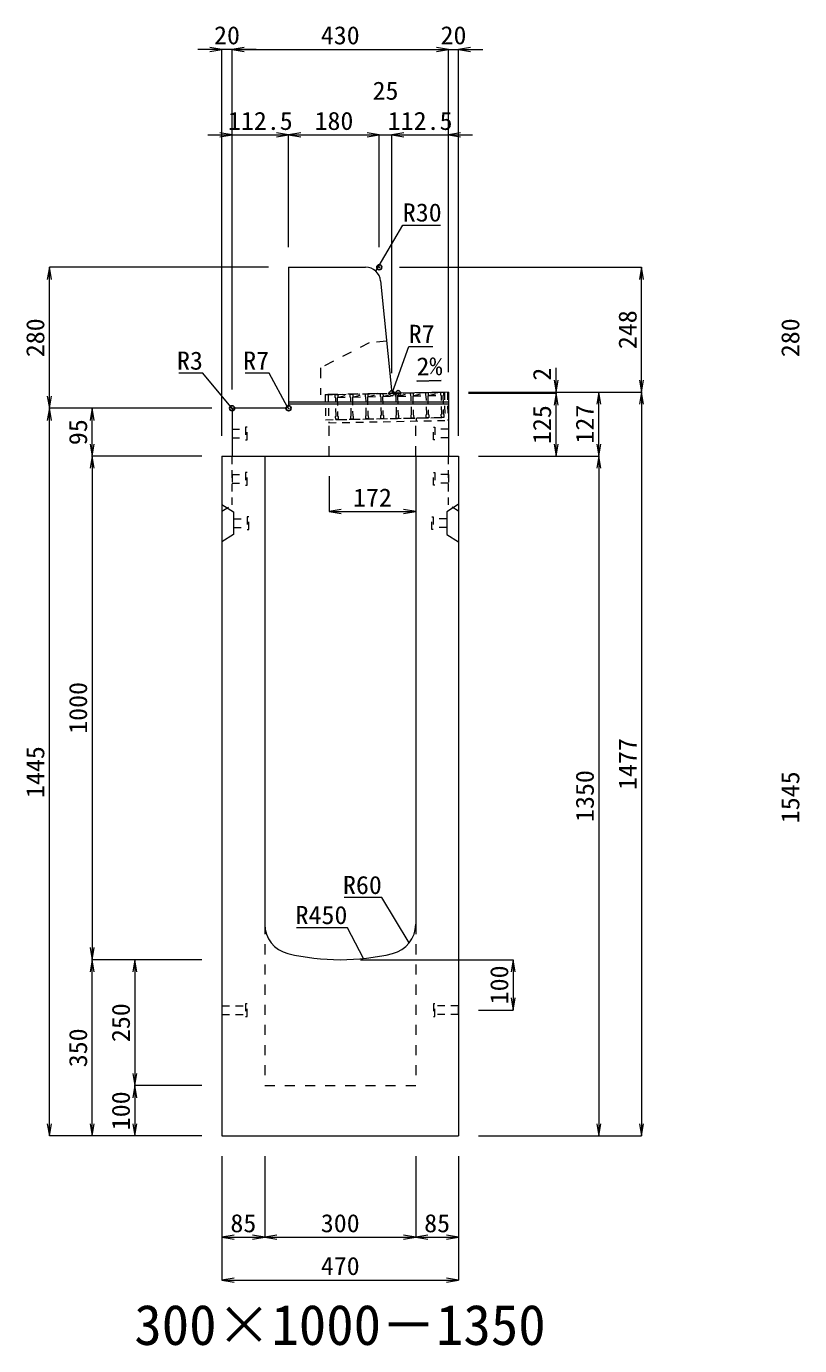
# Model space of a CAD drawing. Units: millimetres at full size; some dimension numbers follow another scale. Extents: x -18734 to 51600, y -18820 to 17820.
# Drawn here: x 21276 to 22813, y 3334 to 5953 of the extents above; entities that cross this region are included whole.
import ezdxf
from ezdxf.enums import TextEntityAlignment as Align

# ---------------------------------------------------------------- set-up
doc = ezdxf.new("R2010")
doc.units = ezdxf.units.MM
doc.header["$LTSCALE"] = 20
doc.header["$PDMODE"] = 32
doc.header["$PDSIZE"] = 10
doc.linetypes.add('USER1', pattern=[2, 1, -1])
doc.linetypes.add('USER2', pattern=[1.35, 0.75, -0.6])
for name, color, linetype, lineweight in [('インサート', 3, 'USER2', 9), ('グレーチング', 7, 'USER2', 5), ('受枠', 3, 'USER2', 9), ('寸法線', 7, 'Continuous', 13), ('引出線', 4, 'Continuous', 13), ('本体', 2, 'Continuous', 13), ('目地', 132, 'Continuous', 5)]:
    doc.layers.add(name, color=color, linetype=linetype, lineweight=lineweight)
doc.layers.add('作業エリア', color=11, linetype='Continuous')
doc.layers.add('文字', color=7, linetype='Continuous')
doc.styles.add('ＭＳ 明朝', font='')
doc.styles.get('ＭＳ 明朝').set_extended_font_data('MS Mincho')

# ---------------------------------------------------------------- blocks, each defined once
blk = doc.blocks.new('open_arrow')
at = {"color": 0, "linetype": 'Continuous', "lineweight": -2}
blk.add_lwpolyline([(7.5, 1.25), (0, 0), (7.5, -1.25)], dxfattribs=at)

msp = doc.modelspace()

# ---------------------------------------------------------------- linework, layer by layer
at = {"layer": 'インサート'}
for p, q in [((21685, 5153.5), (21712, 5153.5)), ((21685, 5153.5), (21685, 5136.5)), ((21685, 5136.5), (21712, 5136.5)), ((21715, 5157.5), (21712, 5157.5)), ((21712, 5157.5), (21712, 5132.5)), ((21715, 5132.5), (21715, 5157.5)), ((22085, 5157.5), (22088, 5157.5)), ((22085, 5132.5), (22085, 5157.5)), ((22088, 5157.5), (22088, 5132.5)), ((22115, 5153.5), (22088, 5153.5)), ((22115, 5136.5), (22088, 5136.5)), ((22115, 5153.5), (22115, 5136.5)), ((21712, 5132.5), (21715, 5132.5)), ((22088, 5132.5), (22085, 5132.5)), ((21685, 5063.5), (21712, 5063.5)), ((21685, 5063.5), (21685, 5046.5)), ((21715, 5067.5), (21712, 5067.5)), ((21712, 5067.5), (21712, 5042.5)), ((21715, 5042.5), (21715, 5067.5)), ((22085, 5067.5), (22088, 5067.5)), ((22085, 5042.5), (22085, 5067.5)), ((22088, 5067.5), (22088, 5042.5)), ((22115, 5063.5), (22088, 5063.5)), ((22115, 5063.5), (22115, 5046.5)), ((21685, 5046.5), (21712, 5046.5)), ((21712, 5042.5), (21715, 5042.5)), ((22088, 5042.5), (22085, 5042.5)), ((22115, 5046.5), (22088, 5046.5)), ((21718.2, 4979.5), (21715.2, 4979.5)), ((21715.2, 4979.5), (21715.2, 4954.5)), ((21718.2, 4954.5), (21718.2, 4979.5)), ((22081.8, 4979.5), (22084.8, 4979.5)), ((22081.8, 4954.5), (22081.8, 4979.5)), ((22084.8, 4979.5), (22084.8, 4954.5)), ((21688.2, 4975.5), (21715.2, 4975.5)), ((21688.2, 4975.5), (21688.2, 4958.5)), ((21688.2, 4958.5), (21715.2, 4958.5)), ((21715.2, 4954.5), (21718.2, 4954.5)), ((22084.8, 4954.5), (22081.8, 4954.5)), ((22111.8, 4975.5), (22084.8, 4975.5)), ((22111.8, 4958.5), (22084.8, 4958.5)), ((22111.8, 4975.5), (22111.8, 4958.5)), ((21665, 4008.5), (21712, 4008.5)), ((21665, 4008.5), (21665, 3991.5)), ((21715, 4012.5), (21712, 4012.5)), ((21712, 4012.5), (21712, 3987.5)), ((21715, 3987.5), (21715, 4012.5)), ((22088, 4012.5), (22085, 4012.5)), ((22085, 4012.5), (22085, 3987.5)), ((22088, 3987.5), (22088, 4012.5)), ((22135, 4008.5), (22088, 4008.5)), ((22135, 3991.5), (22135, 4008.5)), ((21665, 3991.5), (21712, 3991.5)), ((21712, 3987.5), (21715, 3987.5)), ((22085, 3987.5), (22088, 3987.5)), ((22135, 3991.5), (22088, 3991.5))]:
    msp.add_line(p, q, dxfattribs=at)
at = {"layer": 'グレーチング'}
for p, q in [((21889.92, 5222.5), (22104.88, 5226.8)), ((21895.04, 5216.6), (21919.92, 5223.1)), ((21895.04, 5216.6), (21920.04, 5217.1)), ((21925.04, 5217.2), (21949.91, 5223.7)), ((21925.04, 5217.2), (21950.03, 5217.7)), ((21955.03, 5217.8), (21979.91, 5224.3)), ((21955.03, 5217.8), (21980.03, 5218.3)), ((21985.03, 5218.4), (22009.9, 5224.9)), ((21985.03, 5218.4), (22010.02, 5218.9)), ((22015.02, 5219), (22039.89, 5225.5)), ((22015.02, 5219), (22040.01, 5219.5)), ((22045.01, 5219.6), (22069.89, 5226.1)), ((22045.01, 5219.6), (22070.01, 5220.1)), ((22075.01, 5220.2), (22099.88, 5226.7)), ((22075.01, 5220.2), (22100, 5220.7)), ((21890.92, 5172.51), (22105.88, 5176.81))]:
    msp.add_line(p, q, dxfattribs=at)
for points in [[(21889.92, 5222.5), (21894.92, 5222.6), (21895.04, 5216.6), (21894.06, 5215.58), (21894.78, 5179.59), (21895.8, 5178.61), (21895.92, 5172.61), (21890.92, 5172.51), (21890.8, 5178.51), (21891.78, 5179.53), (21891.06, 5215.52), (21890.04, 5216.5)], [(21919.92, 5223.1), (21924.92, 5223.2), (21925.04, 5217.2), (21924.06, 5216.18), (21924.78, 5180.19), (21925.8, 5179.21), (21925.92, 5173.21), (21920.92, 5173.11), (21920.8, 5179.11), (21921.78, 5180.13), (21921.06, 5216.12), (21920.04, 5217.1)], [(21949.91, 5223.7), (21954.91, 5223.8), (21955.03, 5217.8), (21954.05, 5216.78), (21954.77, 5180.79), (21955.79, 5179.81), (21955.91, 5173.81), (21950.91, 5173.71), (21950.79, 5179.71), (21951.77, 5180.73), (21951.05, 5216.72), (21950.03, 5217.7)], [(21979.91, 5224.3), (21984.91, 5224.4), (21985.03, 5218.4), (21984.05, 5217.38), (21984.77, 5181.39), (21985.79, 5180.41), (21985.91, 5174.41), (21980.91, 5174.31), (21980.79, 5180.31), (21981.77, 5181.33), (21981.05, 5217.32), (21980.03, 5218.3)], [(22009.9, 5224.9), (22014.9, 5225), (22015.02, 5219), (22014.04, 5217.98), (22014.76, 5181.99), (22015.78, 5181.01), (22015.9, 5175.01), (22010.9, 5174.91), (22010.78, 5180.91), (22011.76, 5181.93), (22011.04, 5217.92), (22010.02, 5218.9)], [(22039.89, 5225.5), (22044.89, 5225.6), (22045.01, 5219.6), (22044.03, 5218.58), (22044.75, 5182.59), (22045.77, 5181.61), (22045.89, 5175.61), (22040.89, 5175.51), (22040.77, 5181.51), (22041.75, 5182.53), (22041.03, 5218.52), (22040.01, 5219.5)], [(22069.89, 5226.1), (22074.89, 5226.2), (22075.01, 5220.2), (22074.03, 5219.18), (22074.75, 5183.19), (22075.77, 5182.21), (22075.89, 5176.21), (22070.89, 5176.11), (22070.77, 5182.11), (22071.75, 5183.13), (22071.03, 5219.12), (22070.01, 5220.1)], [(22099.88, 5226.7), (22104.88, 5226.8), (22105, 5220.8), (22104.02, 5219.78), (22104.74, 5183.79), (22105.76, 5182.81), (22105.88, 5176.81), (22100.88, 5176.71), (22100.76, 5182.71), (22101.74, 5183.73), (22101.02, 5219.72), (22100, 5220.7)]]:
    msp.add_lwpolyline(points, close=True, dxfattribs=at)
at = {"layer": '作業エリア'}
for p in [(21977.5, 5475), (22002.5, 5225), (22015, 5225), (21685, 5195), (21797.5, 5195)]:
    msp.add_point(p, dxfattribs=at)
at = {"layer": '受枠'}
for p, q in [((21869.93, 5222.1), (22112.88, 5226.96)), ((21869.93, 5222.1), (21870.93, 5172.11)), ((21875.93, 5222.22), (21877.05, 5166.23)), ((22106.88, 5226.84), (22107.88, 5176.85)), ((22112.88, 5226.96), (22114, 5170.97)), ((21870.93, 5172.11), (22107.88, 5176.85)), ((21877.05, 5166.23), (22114, 5170.97)), ((22050.89, 5175.71), (22051.01, 5169.71))]:
    msp.add_line(p, q, dxfattribs=at)
at = {"layer": '寸法線'}
for p, q in [((21733, 5907.69), (21617, 5907.69)), ((21665, 5140), (21665, 5907.69)), ((21685, 5907.69), (22115, 5907.69)), ((21685, 5232), (21685, 5907.69)), ((21685, 5232), (21685, 5907.69)), ((22067, 5907.69), (22183, 5907.69)), ((22115, 5267), (22115, 5907.69)), ((22115, 5267), (22115, 5907.69)), ((22135, 5140), (22135, 5907.69)), ((21637, 5737.69), (21797.5, 5737.69)), ((21685, 5232), (21685, 5737.69)), ((21797.5, 5737.69), (21977.5, 5737.69)), ((21797.5, 5515), (21797.5, 5737.69)), ((21797.5, 5515), (21797.5, 5737.69)), ((21929.5, 5737.69), (22050.5, 5737.69)), ((21977.5, 5515), (21977.5, 5737.69)), ((21977.5, 5515), (21977.5, 5737.69)), ((22002.5, 5265), (22002.5, 5737.69)), ((22002.5, 5737.69), (22163, 5737.69)), ((22002.5, 5265), (22002.5, 5737.69)), ((22115, 5267), (22115, 5737.69)), ((21322.06, 5195), (21322.06, 5475)), ((21757.5, 5475), (21322.06, 5475)), ((22017.5, 5475), (22498.78, 5475)), ((22498.78, 5227), (22498.78, 5475)), ((22328.78, 5177), (22328.78, 5275)), ((22155, 5227), (22498.78, 5227)), ((22155, 5227), (22413.78, 5227)), ((22155, 5227), (22328.78, 5227)), ((22155, 5227), (22498.78, 5227)), ((22155, 5225), (22328.78, 5225)), ((22155, 5225), (22328.78, 5225)), ((22328.78, 5100), (22328.78, 5225)), ((22413.78, 5100), (22413.78, 5227)), ((22498.78, 5227), (22498.78, 3750)), ((21322.06, 3750), (21322.06, 5195)), ((21645, 5195), (21322.06, 5195)), ((21645, 5195), (21322.06, 5195)), ((21407.06, 5100), (21407.06, 5195)), ((21645, 5195), (21407.06, 5195)), ((21407.06, 5100), (21407.06, 4100)), ((21625, 5100), (21407.06, 5100)), ((21625, 5100), (21407.06, 5100)), ((22175, 5100), (22413.78, 5100)), ((22175, 5100), (22413.78, 5100)), ((22175, 5100), (22328.78, 5100)), ((22413.78, 5100), (22413.78, 3750)), ((21878, 5060), (21878, 4989.77)), ((21878, 4989.77), (22050, 4989.77)), ((21625, 4100), (21407.06, 4100)), ((21407.06, 3750), (21407.06, 4100)), ((21625, 4100), (21407.06, 4100)), ((21492.06, 4100), (21492.06, 3850)), ((21625, 4100), (21492.06, 4100)), ((21940, 4100), (22243.78, 4100)), ((22243.78, 4100), (22243.78, 4000)), ((22175, 4000), (22243.78, 4000)), ((21625, 3850), (21492.06, 3850)), ((21492.06, 3850), (21492.06, 3750)), ((21625, 3850), (21492.06, 3850)), ((21625, 3750), (21322.06, 3750)), ((21625, 3750), (21407.06, 3750)), ((21625, 3750), (21492.06, 3750)), ((22175, 3750), (22413.78, 3750)), ((22175, 3750), (22498.78, 3750)), ((21665, 3710), (21665, 3548.84)), ((21665, 3710), (21665, 3463.84)), ((21750, 3710), (21750, 3548.84)), ((21750, 3710), (21750, 3548.84)), ((22050, 3710), (22050, 3548.84)), ((22050, 3710), (22050, 3548.84)), ((22135, 3710), (22135, 3548.84)), ((22135, 3710), (22135, 3463.84)), ((21665, 3548.84), (21750, 3548.84)), ((21750, 3548.84), (22050, 3548.84)), ((22050, 3548.84), (22135, 3548.84)), ((21665, 3463.84), (22135, 3463.84))]:
    msp.add_line(p, q, dxfattribs=at)
at = {"layer": '引出線'}
for points in [[(21970.48, 5467.24), (22024.33, 5558.64), (22099, 5558.64)], [(22004.14, 5226.81), (22036.08, 5317.58), (22084.01, 5317.58)], [(21685.88, 5194.12), (21627.15, 5264.49), (21579.43, 5264.49)], [(21795.45, 5197.05), (21758.75, 5264.49), (21710.82, 5264.49)], [(22052.12, 5249.12), (22100.83, 5250.1), (22052.08, 5249.12)], [(22037.07, 4133.32), (21982.66, 4223.21), (21907.98, 4223.21)], [(21946.44, 4102.4), (21914.22, 4163.55), (21813.21, 4163.55)]]:
    msp.add_lwpolyline(points, dxfattribs=at)
at = {"layer": '本体'}
for p, q in [((21797.5, 5475), (21797.5, 5202)), ((21797.5, 5475), (21950.35, 5475)), ((21980.2, 5447.99), (22001.87, 5231.3)), ((22015, 5225), (22008.83, 5225)), ((22115, 5227), (22015, 5225)), ((22115, 5227), (22115, 5100)), ((21685, 5192), (21685, 5100)), ((21790.5, 5195), (21688, 5195)), ((21665, 5100), (21665, 3750)), ((21665, 5100), (21750, 5100)), ((21685, 5100), (22115, 5100)), ((21750, 5100), (21750, 4170.53)), ((22050, 5100), (22135, 5100)), ((22050, 5100), (22050, 4170.53)), ((22135, 5100), (22135, 3750)), ((21665, 3750), (22135, 3750))]:
    msp.add_line(p, q, dxfattribs=at)
at = {"layer": '本体', "linetype": 'USER1'}
for p, q in [((21957.5, 5325), (21860.5, 5275)), ((21992.2, 5328), (21957.5, 5325)), ((21860.5, 5275), (21860.5, 5221.91)), ((22015, 5225), (21860.5, 5221.91)), ((21878, 5100), (21878, 5172.25)), ((22050, 5100), (22050, 5175.69))]:
    msp.add_line(p, q, dxfattribs=at)
at = {"layer": '本体', "linetype": 'USER2', "lineweight": 9}
for p, q in [((21685, 5003), (21685, 5100)), ((22115, 5003), (22115, 5100)), ((21665, 4990.5), (21685, 5003)), ((22135, 4990.5), (22115, 5003))]:
    msp.add_line(p, q, dxfattribs=at)
at = {"layer": '本体', "lineweight": 9}
for p, q in [((21665, 5004), (21688.2, 4989.5)), ((22134.58, 5003.74), (22111.8, 4989.5)), ((21688.2, 4989.5), (21688.2, 4944.5)), ((22111.8, 4989.5), (22111.8, 4944.5)), ((21688.2, 4944.5), (21665, 4930)), ((22111.8, 4944.5), (22135, 4930))]:
    msp.add_line(p, q, dxfattribs=at)
at = {"layer": '本体', "linetype": 'USER1', "lineweight": 15}
for p, q in [((21750, 4170.53), (21750, 3850)), ((22050, 4170.53), (22050, 3850)), ((21750, 3850), (22050, 3850))]:
    msp.add_line(p, q, dxfattribs=at)
at = {"layer": '本体'}
for centre, radius, start, end in [((21950.35, 5445), 30, 5.71059, 90), ((22008.83, 5232), 7, 185.71059, 270), ((21688, 5192), 3, 90, 180), ((21790.5, 5202), 7, 270, 0), ((21810, 4170.53), 60, 180, 256.65764), ((21990, 4170.53), 60, 283.34236, 0), ((21900, 4550), 450, 256.65764, 283.34236)]:
    msp.add_arc(centre, radius, start, end, dxfattribs=at)
at = {"layer": '目地'}
for p, q in [((22115, 5207), (21797.5, 5207)), ((22115, 5203), (21797.5, 5203))]:
    msp.add_line(p, q, dxfattribs=at)

# ---------------------------------------------------------------- block references
at = {"layer": '寸法線', "xscale": 3.2, "yscale": 3.2}
for p, rotation in [((21665, 5907.69), 180), ((22115, 5907.69), 180), ((22115, 5907.69), 180), ((21685, 5737.69), 180), ((21797.5, 5737.69), 180), ((21977.5, 5737.69), 180), ((21977.5, 5737.69), 180), ((21322.06, 5475), 270), ((22498.78, 5475), 270), ((22328.78, 5227), 90), ((22498.78, 5227), 90), ((21322.06, 5195), 90), ((22328.78, 5225), 270), ((22328.78, 5225), 270), ((22413.78, 5227), 270), ((22498.78, 5227), 270), ((21322.06, 5195), 270), ((21407.06, 5195), 270), ((21407.06, 5100), 90), ((22328.78, 5100), 90), ((22413.78, 5100), 90), ((21407.06, 5100), 270), ((22413.78, 5100), 270), ((22050, 4989.77), 180), ((21407.06, 4100), 90), ((21407.06, 4100), 270), ((21492.06, 4100), 270), ((22243.78, 4100), 270), ((22243.78, 4000), 90), ((21492.06, 3850), 90), ((21492.06, 3850), 270), ((21322.06, 3750), 90), ((21407.06, 3750), 90), ((21492.06, 3750), 90), ((22413.78, 3750), 90), ((22498.78, 3750), 90), ((21750, 3548.84), 180), ((22050, 3548.84), 180), ((22135, 3548.84), 180), ((22135, 3463.84), 180)]:
    msp.add_blockref('open_arrow', p, dxfattribs=dict(at, rotation=rotation))
for p in [(21685, 5907.69), (21685, 5907.69), (22135, 5907.69), (21797.5, 5737.69), (22002.5, 5737.69), (22002.5, 5737.69), (22115, 5737.69), (21878, 4989.77), (21665, 3548.84), (21750, 3548.84), (22050, 3548.84), (21665, 3463.84)]:
    msp.add_blockref('open_arrow', p, dxfattribs=at)
at = {"layer": '引出線', "xscale": 0.0533, "yscale": 0.0533}
for p, rotation in [((21970.48, 5467.24), 59.5), ((22052.12, 5249.12), 1.1), ((22004.14, 5226.81), 70.6), ((21685.88, 5194.12), 129.8), ((21795.45, 5197.05), 118.6), ((22037.07, 4133.32), 121.2), ((21946.44, 4102.4), 117.8)]:
    msp.add_blockref('open_arrow', p, dxfattribs=dict(at, rotation=rotation))

# ---------------------------------------------------------------- texts
at = {"layer": '寸法線', "style": 'ＭＳ 明朝', "width": 1.05}
for s, p in [('20', (21675, 5935.69)), ('430', (21900, 5935.69)), ('20', (22125, 5935.69)), ('25', (21990, 5825.69)), ('112.5', (21741.25, 5765.69)), ('180', (21887.5, 5765.69)), ('112.5', (22058.75, 5765.69)), ('172', (21964, 5017.77)), ('85', (21707.5, 3576.84)), ('300', (21900, 3576.84)), ('85', (22092.5, 3576.84)), ('470', (21900, 3491.84))]:
    msp.add_text(s, height=36.03, dxfattribs=at).set_placement(p, align=Align.MIDDLE_CENTER)
for s, p in [('280', (21294.06, 5335)), ('248', (22470.78, 5351)), ('280', (22794.06, 5335)), ('2', (22300.78, 5262.59)), ('125', (22300.78, 5162.5)), ('127', (22385.78, 5163.5)), ('95', (21379.06, 5147.5)), ('1000', (21379.06, 4600)), ('1477', (22470.78, 4488.5)), ('1445', (21294.06, 4472.5)), ('1350', (22385.78, 4425)), ('1545', (22794.06, 4422.5)), ('100', (22215.78, 4050)), ('250', (21464.06, 3975)), ('350', (21379.06, 3925)), ('100', (21464.06, 3800))]:
    msp.add_text(s, height=36.03, rotation=90, dxfattribs=at).set_placement(p, align=Align.MIDDLE_CENTER)
at = {"layer": '引出線', "style": 'ＭＳ 明朝', "width": 1.05}
for s, p in [('R30', (22024.33, 5601.84)), ('R7', (22036.08, 5360.78))]:
    msp.add_text(s, height=36.03, dxfattribs=at).set_placement(p, align=Align.TOP_LEFT)
for s, p in [('R3', (21627.15, 5307.69)), ('R7', (21758.75, 5307.69)), ('R60', (21982.66, 4266.41)), ('R450', (21914.22, 4206.75))]:
    msp.add_text(s, height=36.03, dxfattribs=at).set_placement(p, align=Align.TOP_RIGHT)
msp.add_text('2%', height=36.03, rotation=1.146, dxfattribs=at).set_placement((22051.15, 5296.02), align=Align.TOP_LEFT)
at = {"layer": '文字', "style": 'ＭＳ 明朝'}
msp.add_text('300×1000－1350', height=80.06, dxfattribs=at).set_placement((21899.52, 3375.03), align=Align.MIDDLE_CENTER)

doc.saveas('drawing.dxf')
